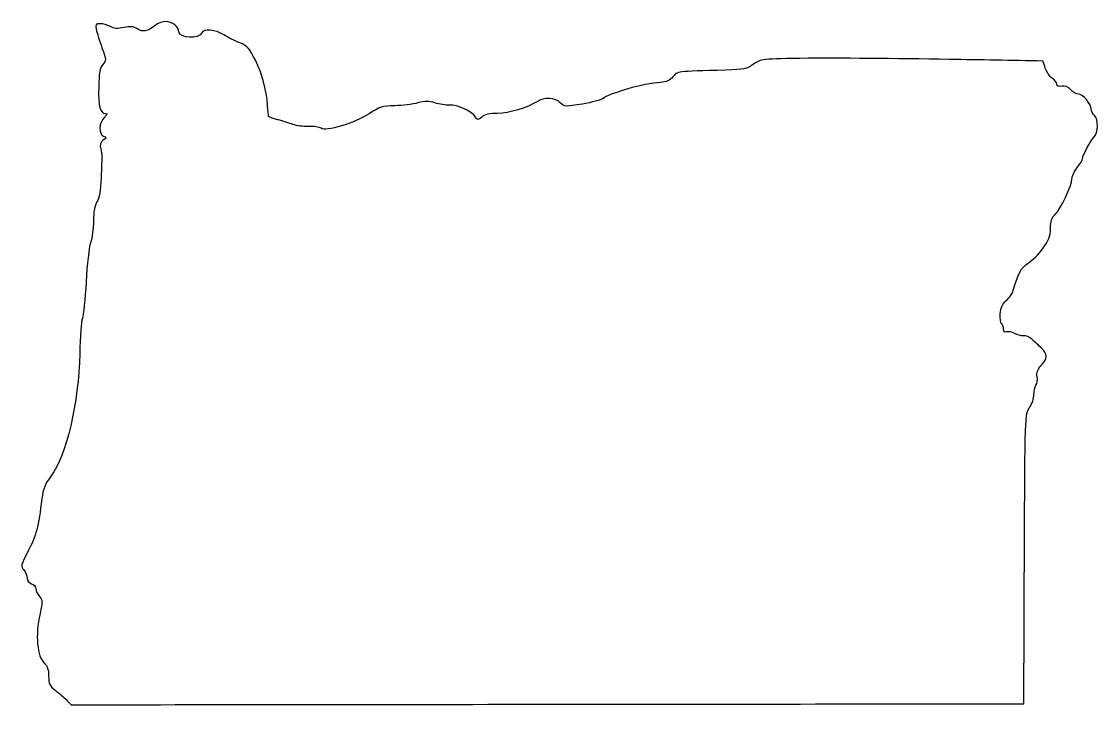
# Model space of a CAD drawing. Extents: x -26.84 to -17.96, y 65.58 to 71.31.
import ezdxf

# ---------------------------------------------------------------- set-up
doc = ezdxf.new("R2010")
doc.units = 0
doc.layers.add('LAYER_1', color=7, linetype='CONTINUOUS')

msp = doc.modelspace()

# ---------------------------------------------------------------- linework, layer by layer
at = {"layer": 'LAYER_1', "color": 7}
msp.add_open_spline([(-18.29355862108815, 70.79556745319502), (-18.29355862108815, 70.78113070319502), (-18.27858549608815, 70.77541745319502), (-18.25337849608815, 70.78023626569501), (-18.22780774608815, 70.78512432819501), (-18.20115999608815, 70.774614890695), (-18.18008905858815, 70.751331953195), (-18.16187905858815, 70.73121001569501), (-18.13291124608815, 70.71474657819502), (-18.11571612108815, 70.71474657819502), (-18.07872087108815, 70.71474657819502), (-18.01133643358815, 70.63489532819501), (-18.01133643358815, 70.59105545319501), (-18.01133643358815, 70.57414876569501), (-17.99943018358815, 70.55043489069502), (-17.98487812108815, 70.53835770319502), (-17.94975324608815, 70.50920676569501), (-17.95045949608815, 70.39053376569501), (-17.98593287108815, 70.36109339069502), (-18.01359087108815, 70.33813920319501), (-18.08189199608815, 70.210017703195), (-18.08189199608815, 70.18108995319501), (-18.08189199608815, 70.17256345319501), (-18.10173574608815, 70.13957082819502), (-18.12598918358815, 70.10777282819501), (-18.15024268358815, 70.07597482819502), (-18.17008643358815, 70.03358807819501), (-18.17008643358815, 70.01358007819502), (-18.17008643358815, 69.96004751569501), (-18.26513537108815, 69.758739453195), (-18.30878468358815, 69.71982520319501), (-18.33676562108815, 69.69487976569502), (-18.34658805858815, 69.66534326569501), (-18.34691255858815, 69.60517245319501), (-18.34726180858815, 69.54058201569501), (-18.36001318358815, 69.50685876569501), (-18.40970330858815, 69.43911976569501), (-18.44399774608815, 69.39236857819502), (-18.49835799608815, 69.33859982819502), (-18.53050380858815, 69.31963320319501), (-18.58583255858815, 69.28698839069502), (-18.61968162108815, 69.22521101569501), (-18.65524568358815, 69.09196882819501), (-18.66171912108815, 69.06771532819502), (-18.68704999608815, 69.03100101569501), (-18.71153630858815, 69.01038132819502), (-18.74324305858815, 68.98368151569501), (-18.75761574608815, 68.95199151569501), (-18.76147268358815, 68.90027695319502), (-18.76445137108815, 68.86033914069502), (-18.75960805858815, 68.82316307819501), (-18.75070980858815, 68.81766364069502), (-18.74181130858815, 68.81216414069502), (-18.73453087108815, 68.79250720319502), (-18.73453087108815, 68.77398145319502), (-18.73453087108815, 68.75211026569501), (-18.72573574608815, 68.74367326569501), (-18.70945087108815, 68.74992232819501), (-18.69565687108815, 68.75521557819502), (-18.66589124608815, 68.74937201569502), (-18.64330499608815, 68.73693520319502), (-18.62071874608815, 68.72449907819501), (-18.58728105858815, 68.71663001569502), (-18.56899905858815, 68.71944870319501), (-18.55071705858815, 68.72226720319502), (-18.51896705858815, 68.70839439069502), (-18.49844349608815, 68.68861995319502), (-18.47791993358815, 68.66884551569501), (-18.44326874608815, 68.63641589069502), (-18.42144062108815, 68.61655382819501), (-18.37052418358815, 68.57022351569502), (-18.37123043358815, 68.52969270319501), (-18.42394443358815, 68.47284307819501), (-18.45413268358815, 68.44028626569502), (-18.46357830858815, 68.41396376569502), (-18.45714649608815, 68.38031776569501), (-18.45220243358815, 68.35445457819502), (-18.45654849608815, 68.32318401569502), (-18.46680268358815, 68.31082745319502), (-18.47705774608815, 68.29847101569501), (-18.48474693358815, 68.26369914069501), (-18.48388999608815, 68.23355676569501), (-18.48303274608815, 68.20341432819501), (-18.49933337108815, 68.15487601569501), (-18.52011305858815, 68.12569351569502), (-18.55772374608815, 68.07287407819501), (-18.55791480858815, 68.06723545319501), (-18.56242787108815, 66.87573926569502), (-18.56393905858815, 66.47677411986167), (-18.56545024608815, 66.07780897402834), (-18.56696143358815, 65.67884382819501), (-19.87811882942148, 65.67747122402837), (-21.18927622525482, 65.6760986198617), (-22.50043362108815, 65.67472601569504), (-23.81159103775482, 65.67335341152837), (-25.12274845442148, 65.6719808073617), (-26.43390587108815, 65.67060820319504), (-26.44659535025482, 65.6837400573617), (-26.45928482942148, 65.69687191152838), (-26.47197430858815, 65.71000376569505), (-26.47197430858815, 65.710003953195), (-26.47197430858815, 65.71000414069499), (-26.47197430858815, 65.71000432819498), (-26.49291199608815, 65.73167189069501), (-26.53458387108815, 65.76786301569501), (-26.56457862108815, 65.79042901569501), (-26.61060943358815, 65.82505957819501), (-26.61911418358815, 65.84320082819501), (-26.61911418358815, 65.90675764069502), (-26.61911418358815, 65.95827007819501), (-26.62967530858815, 65.99161501569502), (-26.65254605858815, 66.01231264069501), (-26.71474874608815, 66.06860520319502), (-26.73086593358815, 66.24460182819502), (-26.69018937108815, 66.42337195319502), (-26.66752393358815, 66.52298564069501), (-26.66796918358815, 66.53588389069502), (-26.69510780858815, 66.56587195319501), (-26.71151974608815, 66.58400664069501), (-26.72494755858815, 66.61285314069502), (-26.72494755858815, 66.62997482819502), (-26.72494755858815, 66.64709657819502), (-26.74082255858815, 66.66525670319501), (-26.76022530858815, 66.67033070319502), (-26.78106318358815, 66.67577989069501), (-26.79550312108815, 66.69439045319501), (-26.79550312108815, 66.71579739069502), (-26.79550312108815, 66.73573020319502), (-26.80848337108815, 66.76638164069502), (-26.82434799608815, 66.78391189069501), (-26.85127918358815, 66.81367064069502), (-26.84882474608815, 66.82409751569502), (-26.78735393358815, 66.94107701569502), (-26.72389787108815, 67.06183414069501), (-26.70206268358815, 67.14556964069502), (-26.67493918358815, 67.37217764069501), (-26.66496224608815, 67.45553232819502), (-26.64869462108815, 67.49560595319501), (-26.59834830858815, 67.56085082819502), (-26.47380805858815, 67.72224539069501), (-26.36990793358815, 68.16804982819502), (-26.36277580858815, 68.57162207819502), (-26.36037549608815, 68.70744157819502), (-26.35042524608815, 68.83874332819502), (-26.34066424608815, 68.86340370319502), (-26.33090305858815, 68.88806414069501), (-26.31703568358815, 69.02300164069501), (-26.30984787108815, 69.16326482819501), (-26.30265999608815, 69.30352801569501), (-26.28596074608815, 69.44905239069502), (-26.27273830858815, 69.48665232819502), (-26.25951580858815, 69.52425226569501), (-26.24869755858815, 69.60589089069501), (-26.24869755858815, 69.66807151569502), (-26.24869755858815, 69.74254095319502), (-26.23895330858815, 69.79599876569502), (-26.22014724608815, 69.82470039069501), (-26.20076418358815, 69.85428276569502), (-26.18984343358815, 69.91779932819502), (-26.18613537108815, 70.02251720319501), (-26.18313149608815, 70.10735126569502), (-26.17978505858815, 70.18469851569502), (-26.17869887108815, 70.19439989069502), (-26.17761230858815, 70.20410126569502), (-26.18200949608815, 70.23424651569502), (-26.18846993358815, 70.26138939069502), (-26.19712637108815, 70.29775901569502), (-26.19202218358815, 70.31673139069501), (-26.16906537108815, 70.33351782819501), (-26.14068987108815, 70.35426645319501), (-26.14049230858815, 70.35728476569501), (-26.16684780858815, 70.36739839069502), (-26.20777074608815, 70.38310195319502), (-26.20387062108815, 70.47735182819501), (-26.16050312108815, 70.52071932819501), (-26.13381793358815, 70.547404515695), (-26.13151868358815, 70.55599707819502), (-26.15106312108815, 70.55599707819502), (-26.19463962108815, 70.55599707819502), (-26.20866324608815, 70.61115407819501), (-26.20575849608815, 70.77112064069502), (-26.20360280858815, 70.88982789069502), (-26.19597505858815, 70.93224076569501), (-26.17202180858815, 70.95870882819501), (-26.14245693358815, 70.99137782819501), (-26.14275062108815, 70.99754332819501), (-26.17857887108815, 71.09636307819501), (-26.19920843358815, 71.15326239069502), (-26.22035680858815, 71.22164470319501), (-26.22557487108815, 71.248323515695), (-26.23379393358815, 71.29034389069501), (-26.22948774608815, 71.29674682819501), (-26.19337318358815, 71.29620551569502), (-26.17044399608815, 71.29586151569501), (-26.13269062108815, 71.28505382819502), (-26.10947712108815, 71.27218801569501), (-26.07900562108815, 71.25529970319502), (-26.04774068358815, 71.25318370319502), (-25.99702955858815, 71.26457770319502), (-25.94326024608815, 71.27665895319501), (-25.91718112108815, 71.27406501569502), (-25.88581993358815, 71.25351639069501), (-25.84150024608815, 71.22447695319502), (-25.80516324608815, 71.23158420319501), (-25.73920068358815, 71.28219401569501), (-25.71606430858815, 71.29994545319502), (-25.67562255858815, 71.31446932819502), (-25.64933037108815, 71.31446932819502), (-25.60106824608815, 71.31446932819502), (-25.54314199608815, 71.26776845319502), (-25.54314199608815, 71.22885914069502), (-25.54314199608815, 71.17604551569502), (-25.37449674608815, 71.16793232819501), (-25.35459762108815, 71.21978870319501), (-25.34043780858815, 71.25668820319501), (-25.24178524608815, 71.248433578195), (-25.17272530858815, 71.20457095319502), (-25.13877043358815, 71.18300476569502), (-25.07923918358815, 71.15321970319502), (-25.04043362108815, 71.13838170319502), (-24.98034343358815, 71.11540495319502), (-24.96128318358815, 71.094175828195), (-24.91193255858815, 70.99525820319502), (-24.85521155858815, 70.88156707819502), (-24.82227905858815, 70.75892176569502), (-24.81056012108815, 70.61773320319502), (-24.80733924608815, 70.57892764069501), (-24.80416499608815, 70.54153057819502), (-24.80350630858815, 70.53462832819501), (-24.80284662108815, 70.52772620319502), (-24.76857424608815, 70.513464265695), (-24.72734337108815, 70.50293526569502), (-24.68611249608815, 70.49240607819502), (-24.62943362108815, 70.47479982819502), (-24.60139024608815, 70.46380995319501), (-24.57334687108815, 70.45282020319502), (-24.51511243358815, 70.44565526569502), (-24.47198043358815, 70.44788801569501), (-24.42884837108815, 70.45012076569502), (-24.38284155858815, 70.44305301569501), (-24.36974293358815, 70.432182140695), (-24.33302074608815, 70.40170551569501), (-24.08960262108815, 70.47551776569502), (-23.97328087108815, 70.55240232819502), (-23.88850430858815, 70.60843664069502), (-23.86180468358815, 70.61682707819502), (-23.76161418358815, 70.61891976569501), (-23.69855518358815, 70.62023739069502), (-23.61271043358815, 70.63087557819502), (-23.57084805858815, 70.64256139069502), (-23.51102980858815, 70.65925976569501), (-23.48081930858815, 70.65913026569501), (-23.42973693358815, 70.64195632819502), (-23.39398818358815, 70.62993789069502), (-23.33969162108815, 70.62209882819502), (-23.30907793358815, 70.62453639069501), (-23.24582805858815, 70.62957226569502), (-23.11940587108815, 70.57150276569502), (-23.09372862108815, 70.525619578195), (-23.07748299608815, 70.49659039069502), (-23.07483380858815, 70.496583890695), (-23.04288680858815, 70.52549614069501), (-23.01964474608815, 70.546529453195), (-22.97942543358815, 70.55599657819502), (-22.91330962108815, 70.55599657819502), (-22.81741893358815, 70.55599657819502), (-22.66605149608815, 70.60065857819501), (-22.58749568358815, 70.65213045319501), (-22.52901343358815, 70.69044951569501), (-22.43968124608815, 70.68654232819502), (-22.39404524608815, 70.64366964069501), (-22.35738968358815, 70.60923339069501), (-22.35045474608815, 70.60882207819502), (-22.21189724608815, 70.632866828195), (-22.13267430858815, 70.64661495319501), (-22.05802930858815, 70.66596395319502), (-22.04601955858815, 70.67586482819502), (-21.98853737108815, 70.72325307819501), (-21.70391787108815, 70.80353457819501), (-21.56726655858815, 70.81090482819502), (-21.51862062108815, 70.81352857819502), (-21.48826093358815, 70.82714495319502), (-21.46385099608815, 70.85728695319501), (-21.42671693358815, 70.90314101569501), (-21.44207649608815, 70.90118401569501), (-21.02758643358815, 70.91286957819501), (-20.88137537108815, 70.91699157819502), (-20.85214812108815, 70.92321445319502), (-20.79828087108815, 70.96169101569501), (-20.73747624608815, 71.00512289069502), (-20.73068918358815, 71.00585826569501), (-20.34848918358815, 71.01043220319502), (-20.13505862108815, 71.01298651569502), (-19.61118362108815, 71.00901757819501), (-19.18432255858815, 71.00161276569501), (-18.92561885025482, 70.99712495319501), (-18.66691514192149, 70.99263714069501), (-18.40821143358816, 70.98814932819501), (-18.40199530858816, 70.968918078195), (-18.39577918358816, 70.949686828195), (-18.38956305858816, 70.930455578195), (-18.37930643358815, 70.89872407819502), (-18.35350955858815, 70.86057082819502), (-18.33223668358815, 70.84567070319501), (-18.31096380858815, 70.83077057819501), (-18.29355862108815, 70.80822401569502), (-18.29355862108815, 70.79556745319502)], degree=3, knots=[0, 0, 0, 0, 1, 1, 1, 2, 2, 2, 3, 3, 3, 4, 4, 4, 5, 5, 5, 6, 6, 6, 7, 7, 7, 8, 8, 8, 9, 9, 9, 10, 10, 10, 11, 11, 11, 12, 12, 12, 13, 13, 13, 14, 14, 14, 15, 15, 15, 16, 16, 16, 17, 17, 17, 18, 18, 18, 19, 19, 19, 20, 20, 20, 21, 21, 21, 22, 22, 22, 23, 23, 23, 24, 24, 24, 25, 25, 25, 26, 26, 26, 27, 27, 27, 28, 28, 28, 29, 29, 29, 30, 30, 30, 31, 31, 31, 32, 32, 32, 33, 33, 33, 34, 34, 34, 35, 35, 35, 36, 36, 36, 37, 37, 37, 38, 38, 38, 39, 39, 39, 40, 40, 40, 41, 41, 41, 42, 42, 42, 43, 43, 43, 44, 44, 44, 45, 45, 45, 46, 46, 46, 47, 47, 47, 48, 48, 48, 49, 49, 49, 50, 50, 50, 51, 51, 51, 52, 52, 52, 53, 53, 53, 54, 54, 54, 55, 55, 55, 56, 56, 56, 57, 57, 57, 58, 58, 58, 59, 59, 59, 60, 60, 60, 61, 61, 61, 62, 62, 62, 63, 63, 63, 64, 64, 64, 65, 65, 65, 66, 66, 66, 67, 67, 67, 68, 68, 68, 69, 69, 69, 70, 70, 70, 71, 71, 71, 72, 72, 72, 73, 73, 73, 74, 74, 74, 75, 75, 75, 76, 76, 76, 77, 77, 77, 78, 78, 78, 79, 79, 79, 80, 80, 80, 81, 81, 81, 82, 82, 82, 83, 83, 83, 84, 84, 84, 85, 85, 85, 86, 86, 86, 87, 87, 87, 88, 88, 88, 89, 89, 89, 90, 90, 90, 91, 91, 91, 92, 92, 92, 93, 93, 93, 94, 94, 94, 95, 95, 95, 96, 96, 96, 97, 97, 97, 98, 98, 98, 99, 99, 99, 100, 100, 100, 101, 101, 101, 102, 102, 102, 102], dxfattribs=at)

doc.saveas('drawing.dxf')
